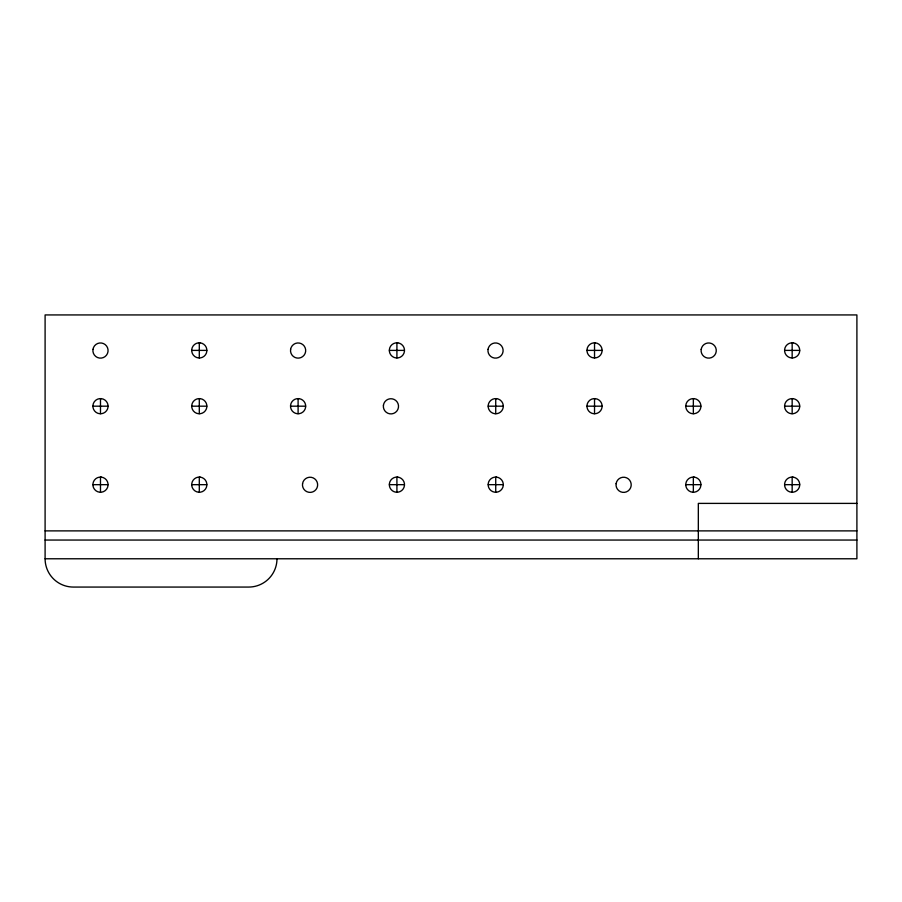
<?xml version="1.0" encoding="UTF-8"?>
<svg xmlns="http://www.w3.org/2000/svg" width="902" height="902" viewBox="0 0 902 902"><rect width="100%" height="100%" fill="white"/><g stroke="black" fill="none" stroke-linecap="round" stroke-linejoin="round"><path stroke-width="1.35" d="M191.765 350.393L206.817 350.393M389.382 350.393L404.434 350.393M587.01 350.393L602.062 350.393M784.627 350.393L799.679 350.393M92.951 406.182L108.003 406.182M191.765 406.182L206.817 406.182M290.579 406.182L305.631 406.182M488.196 406.182L503.248 406.182M587.01 406.182L602.062 406.182M685.813 406.182L700.877 406.182M784.627 406.182L799.679 406.182M92.951 484.667L108.003 484.667M191.765 484.667L206.817 484.667M389.382 484.667L404.434 484.667M488.196 484.667L503.248 484.667M685.813 484.667L700.877 484.667M784.627 484.667L799.679 484.667M856.9 503.395L698.328 503.395L698.328 558.778M45.1 530.883L856.9 530.883M45.1 540.05L856.9 540.05M45.1 558.778L856.9 558.778L856.9 314.933L45.1 314.933L45.1 558.778A28.289 28.289 0 0 0 73.389 587.067L248.693 587.067A28.289 28.289 0 0 0 276.982 558.778M792.159 342.873L792.159 357.925M792.159 398.65L792.159 413.702M792.159 477.135L792.159 492.199M693.345 398.65L693.345 413.702M693.345 477.135L693.345 492.199M594.531 342.873L594.531 357.925M594.531 398.65L594.531 413.702M495.728 398.65L495.728 413.702M495.728 477.135L495.728 492.199M396.914 342.873L396.914 357.925M396.914 477.135L396.914 492.199M298.1 398.65L298.1 413.702M199.297 342.873L199.297 357.925M199.297 398.65L199.297 413.702M199.297 477.135L199.297 492.199M100.483 398.65L100.483 413.702M100.483 477.135L100.483 492.199M92.974 349.401L92.94 351.385A7.588 7.588 0 0 0 99.344 358.049L101.328 358.083A7.588 7.588 0 0 0 107.992 351.679L108.026 349.694A7.588 7.588 0 0 0 101.622 343.042L99.637 342.997A7.588 7.588 0 0 0 92.974 349.401M290.602 349.401L290.557 351.385A7.588 7.588 0 0 0 296.972 358.049L298.945 358.083A7.588 7.588 0 0 0 305.609 351.679L305.643 349.694A7.588 7.588 0 0 0 299.238 343.042L297.254 342.997A7.588 7.588 0 0 0 290.602 349.401M302.553 483.675L302.508 485.659A7.588 7.588 0 0 0 308.924 492.312L310.897 492.357A7.588 7.588 0 0 0 317.56 485.952L317.594 483.968A7.588 7.588 0 0 0 311.19 477.305L309.206 477.271A7.588 7.588 0 0 0 302.553 483.675M383.429 405.19L383.395 407.163A7.588 7.588 0 0 0 389.799 413.826L391.784 413.86A7.588 7.588 0 0 0 398.436 407.456L398.481 405.472A7.588 7.588 0 0 0 392.077 398.819L390.092 398.774A7.588 7.588 0 0 0 383.429 405.19M488.016 349.401L487.982 351.385A7.588 7.588 0 0 0 494.386 358.049L496.371 358.083A7.588 7.588 0 0 0 503.034 351.679L503.068 349.694A7.588 7.588 0 0 0 496.664 343.042L494.679 342.997A7.588 7.588 0 0 0 488.016 349.401M616.111 483.675L616.077 485.659A7.588 7.588 0 0 0 622.481 492.312L624.466 492.357A7.588 7.588 0 0 0 631.129 485.952L631.163 483.968A7.588 7.588 0 0 0 624.759 477.305L622.775 477.271A7.588 7.588 0 0 0 616.111 483.675M701.181 349.401L701.136 351.385A7.588 7.588 0 0 0 707.551 358.049L709.524 358.083A7.588 7.588 0 0 0 716.188 351.679L716.222 349.694A7.588 7.588 0 0 0 709.818 343.042L707.833 342.997A7.588 7.588 0 0 0 701.181 349.401M200.131 342.85L198.158 342.895A7.588 7.588 0 0 0 191.754 349.548L191.788 351.532A7.588 7.588 0 0 0 198.451 357.936L200.424 357.902A7.588 7.588 0 0 0 206.84 351.239L206.795 349.254A7.588 7.588 0 0 0 200.131 342.85M397.759 342.85L395.775 342.895A7.588 7.588 0 0 0 389.371 349.548L389.405 351.532A7.588 7.588 0 0 0 396.068 357.936L398.053 357.902A7.588 7.588 0 0 0 404.457 351.239L404.423 349.254A7.588 7.588 0 0 0 397.759 342.85M595.376 342.85L593.392 342.895A7.588 7.588 0 0 0 586.988 349.548L587.033 351.532A7.588 7.588 0 0 0 593.685 357.936L595.67 357.902A7.588 7.588 0 0 0 602.074 351.239L602.04 349.254A7.588 7.588 0 0 0 595.376 342.85M792.993 342.85L791.02 342.895A7.588 7.588 0 0 0 784.616 349.548L784.65 351.532A7.588 7.588 0 0 0 791.313 357.936L793.298 357.902A7.588 7.588 0 0 0 799.702 351.239L799.657 349.254A7.588 7.588 0 0 0 792.993 342.85M101.328 398.639L99.344 398.673A7.588 7.588 0 0 0 92.94 405.336L92.974 407.309A7.588 7.588 0 0 0 99.637 413.725L101.622 413.68A7.588 7.588 0 0 0 108.026 407.016L107.981 405.043A7.588 7.588 0 0 0 101.328 398.639M200.131 398.639L198.158 398.673A7.588 7.588 0 0 0 191.754 405.336L191.788 407.309A7.588 7.588 0 0 0 198.451 413.725L200.424 413.68A7.588 7.588 0 0 0 206.84 407.016L206.795 405.043A7.588 7.588 0 0 0 200.131 398.639M298.945 398.639L296.961 398.673A7.588 7.588 0 0 0 290.557 405.336L290.602 407.309A7.588 7.588 0 0 0 297.254 413.725L299.238 413.68A7.588 7.588 0 0 0 305.643 407.016L305.609 405.043A7.588 7.588 0 0 0 298.945 398.639M496.562 398.639L494.589 398.673A7.588 7.588 0 0 0 488.185 405.336L488.219 407.309A7.588 7.588 0 0 0 494.882 413.725L496.867 413.68A7.588 7.588 0 0 0 503.271 407.016L503.226 405.043A7.588 7.588 0 0 0 496.562 398.639M595.376 398.639L593.392 398.673A7.588 7.588 0 0 0 586.988 405.336L587.033 407.309A7.588 7.588 0 0 0 593.685 413.725L595.67 413.68A7.588 7.588 0 0 0 602.074 407.016L602.04 405.043A7.588 7.588 0 0 0 595.376 398.639M694.19 398.639L692.206 398.673A7.588 7.588 0 0 0 685.802 405.336L685.836 407.309A7.588 7.588 0 0 0 692.499 413.725L694.484 413.68A7.588 7.588 0 0 0 700.888 407.016L700.854 405.043A7.588 7.588 0 0 0 694.19 398.639M792.993 398.639L791.02 398.673A7.588 7.588 0 0 0 784.616 405.336L784.65 407.309A7.588 7.588 0 0 0 791.313 413.725L793.298 413.68A7.588 7.588 0 0 0 799.702 407.016L799.657 405.043A7.588 7.588 0 0 0 792.993 398.639M101.328 477.124L99.344 477.158A7.588 7.588 0 0 0 92.94 483.822L92.974 485.806A7.588 7.588 0 0 0 99.637 492.21L101.622 492.176A7.588 7.588 0 0 0 108.026 485.513L107.981 483.528A7.588 7.588 0 0 0 101.328 477.124M200.131 477.124L198.158 477.158A7.588 7.588 0 0 0 191.754 483.822L191.788 485.806A7.588 7.588 0 0 0 198.451 492.21L200.424 492.176A7.588 7.588 0 0 0 206.84 485.513L206.795 483.528A7.588 7.588 0 0 0 200.131 477.124M397.759 477.124L395.775 477.158A7.588 7.588 0 0 0 389.371 483.822L389.405 485.806A7.588 7.588 0 0 0 396.068 492.21L398.053 492.176A7.588 7.588 0 0 0 404.457 485.513L404.423 483.528A7.588 7.588 0 0 0 397.759 477.124M496.562 477.124L494.589 477.158A7.588 7.588 0 0 0 488.185 483.822L488.219 485.806A7.588 7.588 0 0 0 494.882 492.21L496.867 492.176A7.588 7.588 0 0 0 503.271 485.513L503.226 483.528A7.588 7.588 0 0 0 496.562 477.124M694.19 477.124L692.206 477.158A7.588 7.588 0 0 0 685.802 483.822L685.836 485.806A7.588 7.588 0 0 0 692.499 492.21L694.484 492.176A7.588 7.588 0 0 0 700.888 485.513L700.854 483.528A7.588 7.588 0 0 0 694.19 477.124M792.993 477.124L791.02 477.158A7.588 7.588 0 0 0 784.616 483.822L784.65 485.806A7.588 7.588 0 0 0 791.313 492.21L793.298 492.176A7.588 7.588 0 0 0 799.702 485.513L799.657 483.528A7.588 7.588 0 0 0 792.993 477.124"/></g></svg>
